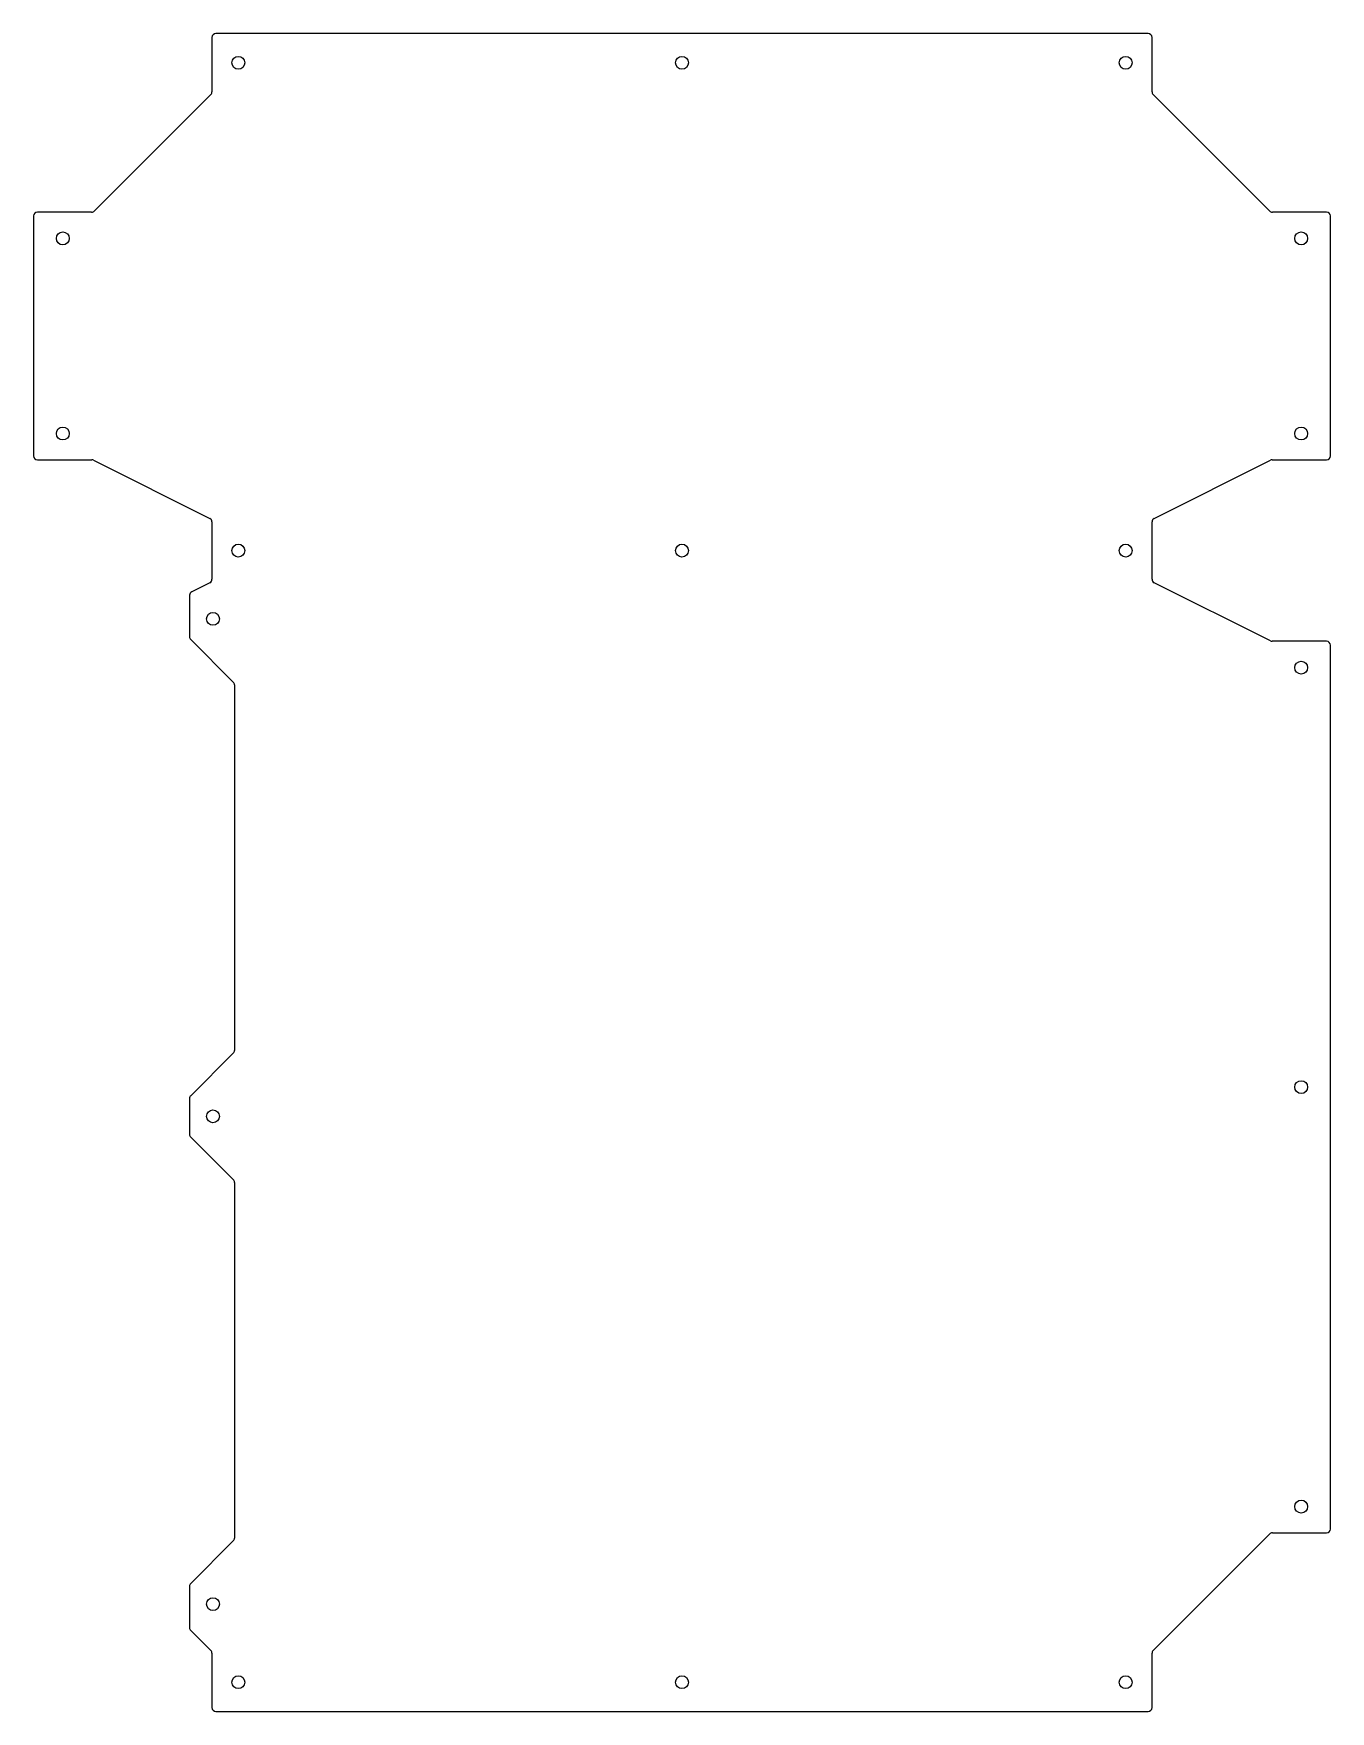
# Model space of a CAD drawing. Header units: millimetres. Extents: x -332 to 333, y -430 to 430.
import ezdxf

# ---------------------------------------------------------------- set-up
doc = ezdxf.new("R2010")
doc.units = ezdxf.units.MM
doc.layers.add('CUTOUTS', color=1, linetype='CONTINUOUS')
doc.layers.add('PERIMETER', color=5, linetype='CONTINUOUS')

msp = doc.modelspace()

# ---------------------------------------------------------------- linework, layer by layer
at = {"layer": 'CUTOUTS'}
for centre in [(-227.5, 415), (0, 415), (227.5, 415), (-317.5, 325), (317.5, 325), (-317.5, 225), (317.5, 225), (-227.5, 165), (0, 165), (227.5, 165), (-240.5, 130), (317.5, 105), (317.5, -110), (-240.5, -125), (317.5, -325), (-240.5, -375), (-227.5, -415), (0, -415), (227.5, -415)]:
    msp.add_circle(centre, 3.3, dxfattribs=at)
at = {"layer": 'PERIMETER'}
for p, q in [((-241, 428), (-241, 400.21)), ((239, 430), (-239, 430)), ((241, 400.21), (241, 428)), ((-241.59, 398.79), (-301.29, 339.09)), ((301.29, 339.09), (241.59, 398.79)), ((-332.5, 336.5), (-332.5, 213.5)), ((-302.71, 338.5), (-330.5, 338.5)), ((330.5, 338.5), (302.71, 338.5)), ((332.5, 213.5), (332.5, 336.5)), ((-330.5, 211.5), (-302.62, 211.5)), ((-301.72, 211.29), (-242.11, 181.48)), ((242.11, 181.48), (301.72, 211.29)), ((302.62, 211.5), (330.5, 211.5)), ((-241, 179.69), (-241, 150.31)), ((241, 150.31), (241, 179.69)), ((-242.11, 148.52), (-251.39, 143.88)), ((301.72, 118.71), (242.11, 148.52)), ((-252.5, 142.09), (-252.5, 120.83)), ((-251.91, 119.41), (-230.09, 97.59)), ((330.5, 118.5), (302.62, 118.5)), ((332.5, -336.5), (332.5, 116.5)), ((-229.5, 96.17), (-229.5, -91.17)), ((-230.09, -92.59), (-251.91, -114.41)), ((-252.5, -115.83), (-252.5, -134.17)), ((-251.91, -135.59), (-230.09, -157.41)), ((-229.5, -158.83), (-229.5, -341.17)), ((-230.09, -342.59), (-251.91, -364.41)), ((241.59, -398.79), (301.29, -339.09)), ((302.71, -338.5), (330.5, -338.5)), ((-252.5, -365.83), (-252.5, -387.05)), ((-251.91, -388.46), (-241.59, -398.79)), ((-241, -400.21), (-241, -428)), ((241, -428), (241, -400.21)), ((-239, -430), (239, -430))]:
    msp.add_line(p, q, dxfattribs=at)
for centre, start, end in [((-239, 428), 90, 180), ((239, 428), 0, 90), ((-243, 400.21), -45, 0), ((243, 400.21), 180, 225), ((-330.5, 336.5), 90, 180), ((-302.71, 340.5), 270, 315), ((302.71, 340.5), 225, 270), ((330.5, 336.5), 0, 90), ((-330.5, 213.5), 180, 270), ((-302.62, 209.5), 63.43495, 90), ((302.62, 209.5), 90, 116.56505), ((330.5, 213.5), 270, 360), ((-243, 179.69), 0, 63.43495), ((243, 179.69), 116.56505, 180), ((-243, 150.31), -63.43495, 0), ((243, 150.31), 180, 243.43495), ((-250.5, 142.09), 116.56505, 180), ((-250.5, 120.83), 180, 225), ((302.62, 120.5), 243.43495, 270), ((330.5, 116.5), 0, 90), ((-231.5, 96.17), 0, 45), ((-231.5, -91.17), -45, 0), ((-250.5, -115.83), 135, 180), ((-250.5, -134.17), 180, 225), ((-231.5, -158.83), 0, 45), ((-231.5, -341.17), -45, 0), ((302.71, -340.5), 90, 135), ((330.5, -336.5), 270, 360), ((-250.5, -365.83), 135, 180), ((-250.5, -387.05), 180, 225), ((-243, -400.21), 0, 45), ((243, -400.21), 135, 180), ((-239, -428), 180, 270), ((239, -428), -90, 0)]:
    msp.add_arc(centre, 2, start, end, dxfattribs=at)

doc.saveas('drawing.dxf')
